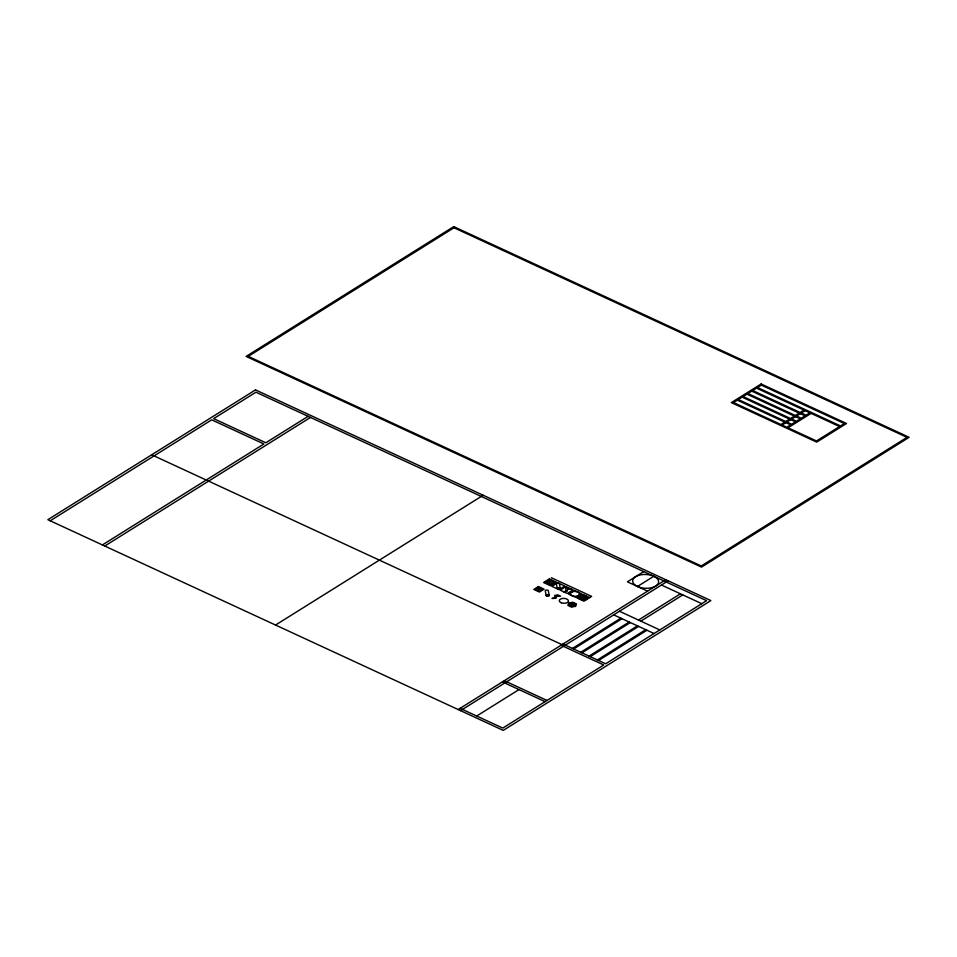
<?xml version="1.0" encoding="UTF-8"?>
<svg xmlns="http://www.w3.org/2000/svg" width="957" height="957" viewBox="0 0 957 957"><rect width="100%" height="100%" fill="white"/><g stroke="black" fill="none" stroke-linecap="round" stroke-linejoin="round"><path stroke-width="1.44" d="M50.219 520.787L211.724 419.836L263.905 443.976L102.399 544.928M308.13 416.331L265.831 442.768L213.65 418.628L255.95 392.191L706.589 600.685L605.649 663.787L562.955 644.037M104.78 546.028L310.499 417.431M275.544 625.041L483.189 495.236M643.738 571.604L627.397 581.82L647.554 591.151M637.482 586.485L653.822 576.27M458.176 709.544L665.821 579.739M460.544 710.632L668.189 580.827M572.453 648.427L620.842 618.174M573.638 648.978L622.026 618.724M476.706 716.015L519.005 689.578M580.755 652.267L629.144 622.014M581.94 652.818L630.328 622.564M638.475 620.052L680.439 593.818M640.843 621.153L682.808 594.919M589.045 656.107L637.446 625.854M590.242 656.658L638.63 626.404M597.347 659.947L645.748 629.694M598.544 660.497L646.932 630.244M568.123 587.574L565.719 588.567L566.173 590.864L563.769 591.845L567.118 591.294L567.621 589.44L570.97 588.902M661.466 585.038L701.792 603.688M551.304 577.705L591.629 596.367L583.937 601.175L576.82 597.874L582.586 594.273L589.703 597.563M619.502 611.272L659.816 629.933M613.724 614.873L654.05 633.534M151.673 454.79L561.998 644.635M561.041 645.233L603.735 664.995L502.796 728.086L460.102 708.336M504.315 680.69L547.009 700.44M502.401 681.898L545.095 701.648M560.323 588.591A1.531 0.813 2.5 0 0 558.11 587.754A1.531 0.813 2.5 0 0 557.967 589.153A1.531 0.813 2.5 0 0 560.323 588.591L559.414 583.818A1.531 0.813 2.5 0 0 557.752 583.088A1.531 0.813 2.5 0 0 556.388 583.89L557.285 588.495M549.222 595.445L548.313 590.756A1.531 0.813 2.5 0 0 546.65 590.026A1.531 0.813 2.5 0 0 545.275 590.84L546.172 595.433M556.519 596.378L556.017 598.245L551.962 598.46L555.072 597.802L554.617 595.505L557.728 594.847L560.575 596.163L556.519 596.378M568.602 603.018L567.884 605.398L571.437 607.049L575.719 606.307L576.437 603.927L572.872 602.276L568.602 603.018M569.415 603.4L568.865 605.231L571.604 606.499L574.894 605.925L575.444 604.094L572.705 602.826L569.415 603.4M579.703 596.079L578.985 598.46L582.538 600.111L586.82 599.369L587.538 596.989L583.973 595.338L579.703 596.079M580.528 596.462L579.966 598.292L582.705 599.561L585.995 598.986L586.545 597.156L583.818 595.888L580.528 596.462M453.762 226.606L246.116 356.411L701.505 567.106L909.15 437.301L453.762 226.606M453.989 227.766L248.258 356.363L701.278 565.958L907.009 437.361L453.989 227.766M255.495 389.894L47.85 519.699L503.238 730.394L710.884 600.589L255.495 389.894M761.126 383.984L731.327 402.61L816.716 442.11L846.514 423.484L761.126 383.984M737.321 400.158L733.469 402.55L780.912 424.501L784.752 422.097L737.321 400.158M742.13 397.143L738.278 399.548L785.721 421.499L789.561 419.094L742.13 397.143M746.927 394.14L743.087 396.545L790.518 418.496L794.37 416.092L746.927 394.14M751.735 391.138L747.896 393.542L795.327 415.494L799.179 413.089L751.735 391.138M756.544 388.135L752.704 390.54L800.136 412.479L803.976 410.075L756.544 388.135M761.353 385.133L757.501 387.537L840.521 425.937L844.361 423.532L761.353 385.133M785.936 422.647L782.096 425.052L786.833 427.241L790.685 424.848L785.936 422.647M790.745 419.645L786.905 422.049L791.642 424.238L795.494 421.834L790.745 419.645M795.554 416.642L791.702 419.046L796.451 421.236L800.291 418.831L795.554 416.642M800.363 413.639L796.511 416.032L801.26 418.233L805.1 415.828L800.363 413.639M805.172 410.625L801.32 413.029L806.069 415.23L809.909 412.826L805.172 410.625M811.093 413.376L788.03 427.791L816.488 440.962L839.552 426.547L811.093 413.376M549.378 578.913L543.612 582.514L550.73 585.804L556.495 582.203L549.378 578.913M538.408 586.545L533.803 589.428L539.485 592.06L544.102 589.177L538.408 586.545M549.509 579.595L544.904 582.49L550.598 585.122L555.204 582.239L549.509 579.595M537.918 587.885L535.513 589.38L538.468 590.756L537.918 587.885M549.019 580.947L546.614 582.442L549.569 583.806L549.019 580.947M542.392 589.213L539.987 590.72L539.425 587.849L542.392 589.213M553.493 582.275L551.088 583.77L550.538 580.911L553.493 582.275M557.68 582.753L551.914 586.354L559.032 589.644L564.797 586.043L557.68 582.753M565.982 586.593L560.216 590.194L567.334 593.484L573.099 589.883L565.982 586.593M574.284 590.433L568.518 594.034L575.635 597.335L581.401 593.723L574.284 590.433M570.647 603.544L569.87 604.023L571.293 604.68L570.145 605.41L571.09 605.841L574.439 605.303L573.016 604.645L574.164 603.927L570.647 603.544M581.748 596.606L580.983 597.084L582.406 597.742L581.246 598.46L585.54 598.364L584.117 597.706L585.277 596.977L584.32 596.546L583.172 597.264L581.748 596.606M638.57 586.952A12.979 6.902 2.5 0 0 658.607 582.155A12.979 6.902 2.5 0 0 639.766 575.037A12.979 6.902 2.5 0 0 638.57 586.952M572.465 595.852A4.582 2.44 2.5 0 0 579.535 594.153A4.582 2.44 2.5 0 0 572.884 591.641A4.582 2.44 2.5 0 0 572.465 595.852M546.866 596.091A1.531 0.813 2.5 0 0 549.222 595.529A1.531 0.813 2.5 0 0 547.009 594.692A1.531 0.813 2.5 0 0 546.866 596.091M561.364 602.79A4.582 2.44 2.5 0 0 568.434 601.092A4.582 2.44 2.5 0 0 561.783 598.58A4.582 2.44 2.5 0 0 561.364 602.79"/></g></svg>
